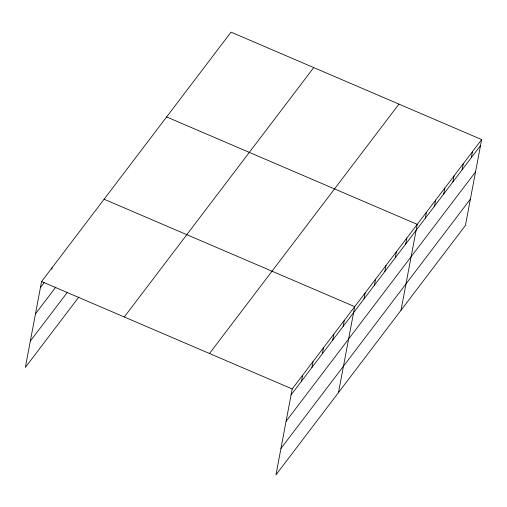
<?xml version="1.0" encoding="UTF-8"?>
<svg xmlns="http://www.w3.org/2000/svg" width="507" height="507" viewBox="0 0 507 507"><rect width="100%" height="100%" fill="white"/><g stroke="black" fill="none" stroke-linecap="round" stroke-linejoin="round"><path stroke-width="0.76" d="M481.65 139.564L292.197 388.951L275.966 474.856L465.42 225.469L481.65 139.564L231.034 32.144L41.58 281.531L25.35 367.436L78.87 296.982M51.72 269.312L51.999 267.816M301.481 381.226L302.616 375.237M311.906 367.512L313.034 361.523M322.325 353.791L323.453 347.808M332.744 340.077L333.872 334.088M343.163 326.362L344.297 320.373M338.486 392.557L354.716 306.659L104.1 199.232M364.007 298.927L365.135 292.938M374.426 285.213L375.554 279.224M384.845 271.492L385.973 265.51M395.264 257.778L396.398 251.789M405.682 244.063L406.817 238.075M401.005 310.259L417.236 224.36L166.619 116.933M425.303 218.232L426.438 212.243M434.505 206.121L435.64 200.132M443.707 194.004L444.842 188.021M452.909 181.893L454.044 175.904M462.111 169.782L463.246 163.793M471.314 157.664L472.448 151.675M40.452 287.52L44.242 282.532M35.465 313.89L55.833 287.082M30.331 341.065L67.279 292.431M124.285 316.983L313.738 67.589M209.492 353.506L398.946 104.119M291.062 394.94L480.516 145.553M286.081 421.311L475.534 171.924M280.948 448.486L470.401 199.093M41.58 281.531L292.197 388.951"/></g></svg>
